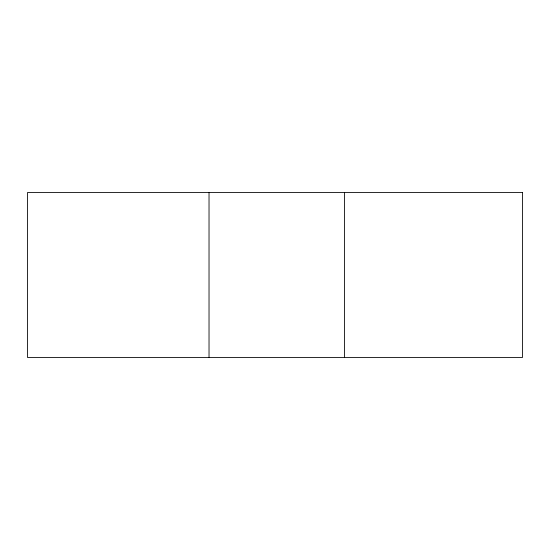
<?xml version="1.0" encoding="UTF-8"?>
<svg xmlns="http://www.w3.org/2000/svg" width="550" height="550" viewBox="0 0 550 550"><rect width="100%" height="100%" fill="white"/><g stroke="black" fill="none" stroke-linecap="round" stroke-linejoin="round"><path stroke-width="0.82" d="M344.465 192.534L344.465 357.466M209.028 192.534L209.028 357.466M522.5 192.534L27.5 192.534L27.5 357.466L522.5 357.466L522.5 192.534"/></g></svg>
